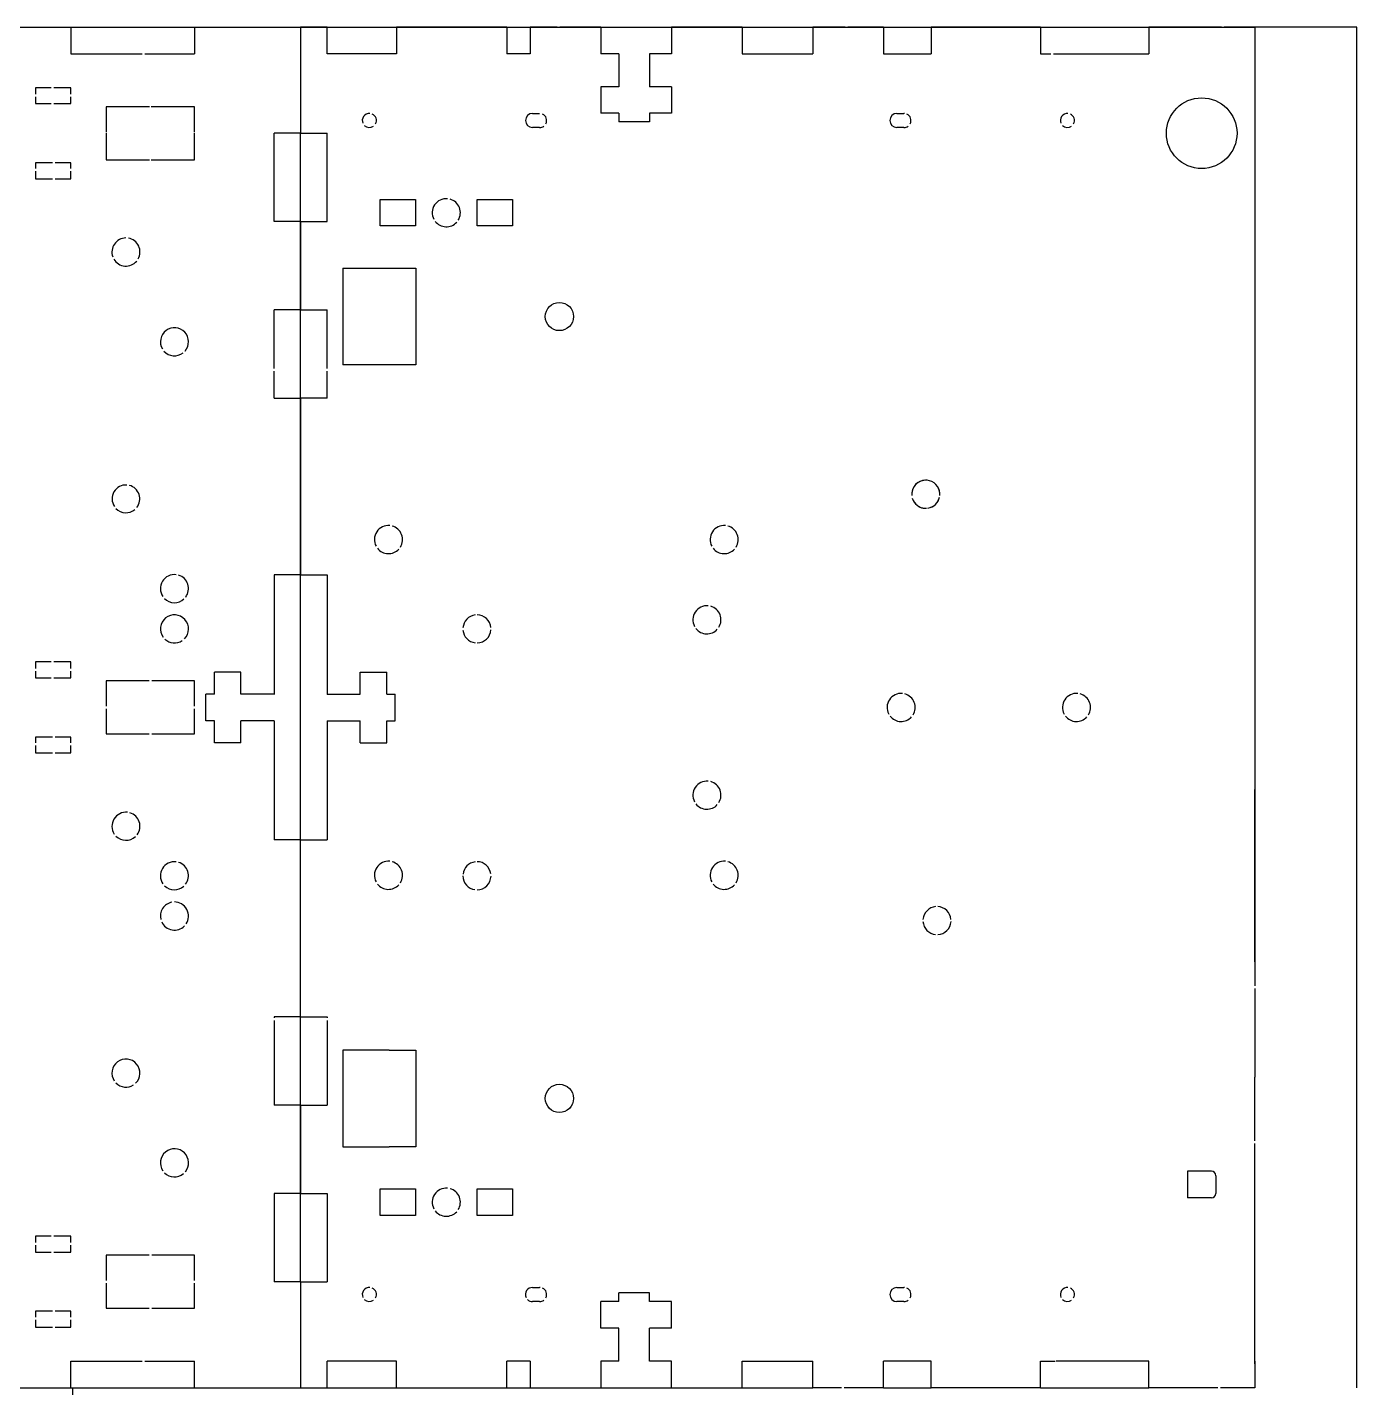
# Model space of a CAD drawing. Header units: centimetres. Extents: x 2205.7 to 2236.7, y 1451.5 to 1478.8.
# Drawn here: x 2221.62 to 2236.67, y 1463.39 to 1478.79 of the extents above; entities that cross this region are included whole.
import ezdxf

# ---------------------------------------------------------------- set-up
doc = ezdxf.new("R2010")
doc.units = ezdxf.units.CM

msp = doc.modelspace()

# ---------------------------------------------------------------- linework, layer by layer
at = {"color": 7, "linetype": 'Continuous', "lineweight": 25}
for p, q in [((2221.316, 1478.786), (2222.116, 1478.786)), ((2222.116, 1478.786), (2222.116, 1478.486)), ((2223.516, 1478.786), (2223.516, 1478.486)), ((2223.516, 1478.786), (2224.716, 1478.786)), ((2224.716, 1478.786), (2224.716, 1477.586)), ((2225.016, 1478.786), (2224.716, 1478.786)), ((2225.016, 1478.486), (2225.016, 1478.786)), ((2227.62, 1478.786), (2227.316, 1478.786)), ((2227.316, 1478.786), (2227.316, 1478.486)), ((2228.116, 1478.786), (2227.65, 1478.786)), ((2228.116, 1478.786), (2228.116, 1478.486)), ((2229.716, 1478.786), (2228.916, 1478.786)), ((2228.916, 1478.786), (2228.916, 1478.486)), ((2229.716, 1478.786), (2229.716, 1478.486)), ((2230.882, 1478.786), (2230.516, 1478.786)), ((2230.516, 1478.786), (2230.516, 1478.486)), ((2231.316, 1478.786), (2230.912, 1478.786)), ((2231.316, 1478.786), (2231.316, 1478.486)), ((2235.14, 1478.786), (2234.316, 1478.786)), ((2234.316, 1478.786), (2234.316, 1478.486)), ((2235.516, 1478.786), (2235.17, 1478.786)), ((2235.516, 1478.786), (2235.516, 1467.935)), ((2222.116, 1478.486), (2222.922, 1478.486)), ((2222.952, 1478.486), (2223.516, 1478.486)), ((2225.802, 1478.486), (2225.016, 1478.486)), ((2227.316, 1478.486), (2227.05, 1478.486)), ((2228.317, 1478.486), (2228.116, 1478.486)), ((2228.317, 1478.486), (2228.317, 1478.111)), ((2228.916, 1478.486), (2228.667, 1478.486)), ((2228.667, 1478.486), (2228.667, 1478.111)), ((2229.716, 1478.486), (2230.516, 1478.486)), ((2231.316, 1478.486), (2231.855, 1478.486)), ((2233.239, 1478.486), (2234.316, 1478.486)), ((2228.116, 1478.111), (2228.116, 1477.811)), ((2228.317, 1478.111), (2228.116, 1478.111)), ((2228.916, 1478.111), (2228.667, 1478.111)), ((2228.916, 1478.111), (2228.916, 1477.811)), ((2228.317, 1477.811), (2228.116, 1477.811)), ((2228.317, 1477.811), (2228.317, 1477.713)), ((2228.667, 1477.713), (2228.317, 1477.713)), ((2228.916, 1477.811), (2228.667, 1477.811)), ((2228.667, 1477.811), (2228.667, 1477.713)), ((2224.716, 1477.586), (2224.416, 1477.586)), ((2224.416, 1476.586), (2224.416, 1477.586)), ((2224.716, 1477.586), (2225.016, 1477.586)), ((2225.016, 1476.586), (2225.016, 1477.586)), ((2224.716, 1476.586), (2224.416, 1476.586)), ((2224.716, 1476.586), (2224.716, 1475.586)), ((2224.716, 1476.586), (2225.016, 1476.586)), ((2224.716, 1475.586), (2224.416, 1475.586)), ((2224.416, 1474.921), (2224.416, 1475.586)), ((2224.716, 1475.586), (2225.016, 1475.586)), ((2225.016, 1474.921), (2225.016, 1475.586)), ((2224.416, 1474.586), (2224.416, 1474.891)), ((2225.016, 1474.586), (2225.016, 1474.891)), ((2224.716, 1472.586), (2224.416, 1472.586)), ((2224.716, 1472.586), (2225.016, 1472.586)), ((2224.416, 1471.586), (2224.416, 1471.233)), ((2225.016, 1471.586), (2225.016, 1471.233)), ((2224.416, 1471.236), (2224.041, 1471.236)), ((2225.016, 1471.236), (2225.391, 1471.236)), ((2224.416, 1470.936), (2224.041, 1470.936)), ((2224.416, 1470.936), (2224.416, 1470.586)), ((2225.016, 1470.936), (2225.016, 1470.586)), ((2225.016, 1470.936), (2225.391, 1470.936)), ((2224.716, 1469.586), (2224.416, 1469.586)), ((2224.716, 1469.586), (2225.016, 1469.586)), ((2224.416, 1467.586), (2224.416, 1467.574)), ((2224.416, 1467.544), (2224.416, 1466.586)), ((2225.016, 1467.586), (2225.016, 1467.574)), ((2225.016, 1467.544), (2225.016, 1466.586)), ((2224.716, 1466.586), (2224.416, 1466.586)), ((2224.716, 1466.586), (2224.716, 1465.586)), ((2224.716, 1466.586), (2225.016, 1466.586)), ((2224.716, 1465.586), (2224.416, 1465.586)), ((2224.416, 1465.586), (2224.416, 1464.586)), ((2224.716, 1465.586), (2225.016, 1465.586)), ((2225.016, 1465.586), (2225.016, 1464.586)), ((2235.516, 1464.46), (2235.516, 1465.276)), ((2235.516, 1464.43), (2235.516, 1465.246)), ((2224.716, 1464.586), (2224.416, 1464.586)), ((2224.716, 1464.586), (2224.716, 1463.386)), ((2224.716, 1464.586), (2225.016, 1464.586)), ((2228.317, 1464.361), (2228.317, 1464.459)), ((2228.667, 1464.459), (2228.317, 1464.459)), ((2228.667, 1464.361), (2228.667, 1464.459)), ((2235.516, 1463.915), (2235.516, 1464.43)), ((2228.116, 1464.061), (2228.116, 1464.361)), ((2228.317, 1464.361), (2228.116, 1464.361)), ((2228.916, 1464.361), (2228.667, 1464.361)), ((2228.916, 1464.061), (2228.916, 1464.361)), ((2235.516, 1463.885), (2235.516, 1464.4)), ((2228.317, 1464.061), (2228.116, 1464.061)), ((2228.317, 1463.686), (2228.317, 1464.061)), ((2228.667, 1463.686), (2228.667, 1464.061)), ((2228.916, 1464.061), (2228.667, 1464.061)), ((2235.516, 1463.686), (2235.516, 1463.885)), ((2235.516, 1463.656), (2235.516, 1463.855)), ((2222.116, 1463.686), (2222.922, 1463.686)), ((2222.116, 1463.386), (2222.116, 1463.686)), ((2222.952, 1463.686), (2223.516, 1463.686)), ((2223.516, 1463.386), (2223.516, 1463.686)), ((2225.016, 1463.386), (2225.016, 1463.686)), ((2225.802, 1463.686), (2225.016, 1463.686)), ((2227.316, 1463.686), (2227.05, 1463.686)), ((2228.317, 1463.686), (2228.116, 1463.686)), ((2228.916, 1463.686), (2228.667, 1463.686)), ((2228.916, 1463.386), (2228.916, 1463.686)), ((2229.716, 1463.386), (2229.716, 1463.686)), ((2229.716, 1463.686), (2230.516, 1463.686)), ((2230.516, 1463.386), (2230.516, 1463.686)), ((2231.316, 1463.386), (2231.316, 1463.686)), ((2235.516, 1463.686), (2235.516, 1463.386)), ((2222.135, 1463.386), (2222.135, 1462.186)), ((2223.516, 1463.386), (2224.716, 1463.386)), ((2230.841, 1463.386), (2230.516, 1463.386)), ((2231.316, 1463.386), (2230.871, 1463.386)), ((2235.1, 1463.386), (2234.756, 1463.386)), ((2235.516, 1463.386), (2235.13, 1463.386))]:
    msp.add_line(p, q, dxfattribs=at)
for p, q in [((2227.05, 1478.786), (2225.802, 1478.786)), ((2225.802, 1478.786), (2225.802, 1478.486)), ((2227.05, 1478.786), (2227.05, 1478.486)), ((2233.091, 1478.786), (2231.855, 1478.786)), ((2231.855, 1478.786), (2231.855, 1478.486)), ((2233.091, 1478.786), (2233.091, 1478.486)), ((2236.672, 1478.786), (2235.516, 1478.786)), ((2236.672, 1463.385), (2236.672, 1478.786)), ((2233.091, 1478.486), (2233.209, 1478.486)), ((2224.716, 1476.586), (2224.716, 1477.586)), ((2224.716, 1475.586), (2224.716, 1476.586)), ((2224.716, 1474.586), (2224.716, 1475.586)), ((2224.416, 1474.586), (2224.716, 1474.586)), ((2224.716, 1474.586), (2224.716, 1472.586)), ((2225.016, 1474.586), (2224.716, 1474.586)), ((2224.716, 1472.586), (2224.716, 1474.586)), ((2224.416, 1472.586), (2224.416, 1471.236)), ((2224.716, 1469.586), (2224.716, 1472.586)), ((2225.016, 1472.586), (2225.016, 1471.236)), ((2224.416, 1470.936), (2224.416, 1469.586)), ((2225.016, 1470.936), (2225.016, 1469.586)), ((2235.516, 1468.205), (2235.516, 1470.156)), ((2224.716, 1467.586), (2224.716, 1469.586)), ((2224.716, 1467.586), (2224.716, 1469.586)), ((2224.716, 1467.586), (2224.416, 1467.586)), ((2224.716, 1467.586), (2225.016, 1467.586)), ((2224.716, 1466.586), (2224.716, 1467.586)), ((2224.716, 1465.586), (2224.716, 1466.586)), ((2224.716, 1464.586), (2224.716, 1465.586)), ((2225.802, 1463.386), (2225.802, 1463.686)), ((2227.05, 1463.386), (2227.05, 1463.686)), ((2227.316, 1463.686), (2227.316, 1463.386)), ((2228.116, 1463.686), (2228.116, 1463.386)), ((2231.855, 1463.686), (2231.316, 1463.686)), ((2231.855, 1463.386), (2231.855, 1463.686)), ((2233.091, 1463.386), (2233.091, 1463.686)), ((2233.091, 1463.686), (2233.209, 1463.686)), ((2233.209, 1463.686), (2233.259, 1463.686)), ((2234.316, 1463.686), (2233.269, 1463.686)), ((2234.316, 1463.386), (2234.316, 1463.686)), ((2213.916, 1463.386), (2223.516, 1463.386)), ((2221.622, 1463.386), (2222.135, 1463.386)), ((2222.135, 1463.386), (2228.635, 1463.385)), ((2224.716, 1463.386), (2230.516, 1463.386)), ((2231.316, 1463.386), (2231.855, 1463.386)), ((2233.091, 1463.386), (2231.855, 1463.386)), ((2233.091, 1463.386), (2234.316, 1463.386)), ((2234.756, 1463.386), (2234.316, 1463.386))]:
    msp.add_line(p, q)
at = {"color": 1, "linetype": 'Continuous', "lineweight": 25}
for p, q in [((2221.892, 1478.101), (2221.716, 1478.101)), ((2221.716, 1478.101), (2221.716, 1478.028)), ((2221.716, 1477.998), (2221.716, 1477.921)), ((2222.116, 1478.101), (2221.922, 1478.101)), ((2222.116, 1478.028), (2222.116, 1478.101)), ((2222.116, 1477.921), (2222.116, 1477.998)), ((2221.716, 1477.921), (2221.892, 1477.921)), ((2221.922, 1477.921), (2222.116, 1477.921)), ((2223.007, 1477.886), (2222.516, 1477.886)), ((2222.516, 1477.886), (2222.516, 1477.597)), ((2223.516, 1477.886), (2223.026, 1477.886)), ((2223.516, 1477.597), (2223.516, 1477.886)), ((2222.516, 1477.586), (2222.516, 1477.286)), ((2223.516, 1477.286), (2223.516, 1477.586)), ((2221.716, 1477.251), (2221.716, 1477.185)), ((2221.908, 1477.251), (2221.716, 1477.251)), ((2222.116, 1477.251), (2221.938, 1477.251)), ((2222.116, 1477.185), (2222.116, 1477.251)), ((2222.516, 1477.286), (2223.007, 1477.286)), ((2223.026, 1477.286), (2223.516, 1477.286)), ((2221.716, 1477.155), (2221.716, 1477.071)), ((2221.716, 1477.071), (2221.908, 1477.071)), ((2221.938, 1477.071), (2222.116, 1477.071)), ((2222.116, 1477.071), (2222.116, 1477.155)), ((2225.616, 1476.536), (2225.616, 1476.836)), ((2225.616, 1476.836), (2226.016, 1476.836)), ((2226.016, 1476.836), (2226.016, 1476.536)), ((2226.716, 1476.536), (2226.716, 1476.836)), ((2226.716, 1476.836), (2227.116, 1476.836)), ((2227.116, 1476.836), (2227.116, 1476.536)), ((2226.016, 1476.536), (2225.616, 1476.536)), ((2227.116, 1476.536), (2226.716, 1476.536)), ((2225.196, 1476.059), (2225.721, 1476.059)), ((2225.721, 1474.965), (2225.196, 1474.965)), ((2221.716, 1471.601), (2221.716, 1471.528)), ((2221.892, 1471.601), (2221.716, 1471.601)), ((2222.116, 1471.601), (2221.922, 1471.601)), ((2222.116, 1471.528), (2222.116, 1471.601)), ((2221.716, 1471.498), (2221.716, 1471.421)), ((2221.716, 1471.421), (2221.892, 1471.421)), ((2221.922, 1471.421), (2222.116, 1471.421)), ((2222.116, 1471.421), (2222.116, 1471.498)), ((2222.516, 1471.386), (2222.516, 1471.101)), ((2223.001, 1471.386), (2222.516, 1471.386)), ((2223.516, 1471.386), (2223.031, 1471.386)), ((2223.516, 1471.101), (2223.516, 1471.386)), ((2224.041, 1471.486), (2223.741, 1471.486)), ((2223.741, 1471.236), (2223.741, 1471.486)), ((2224.041, 1471.236), (2224.041, 1471.486)), ((2225.391, 1471.236), (2225.391, 1471.486)), ((2225.391, 1471.486), (2225.691, 1471.486)), ((2225.691, 1471.236), (2225.691, 1471.486)), ((2223.741, 1471.236), (2223.643, 1471.236)), ((2223.643, 1470.936), (2223.643, 1471.236)), ((2225.691, 1471.236), (2225.789, 1471.236)), ((2225.789, 1470.936), (2225.789, 1471.236)), ((2222.516, 1471.071), (2222.516, 1470.786)), ((2223.516, 1470.786), (2223.516, 1471.071)), ((2223.741, 1470.936), (2223.643, 1470.936)), ((2223.741, 1470.686), (2223.741, 1470.936)), ((2224.041, 1470.686), (2224.041, 1470.936)), ((2225.391, 1470.686), (2225.391, 1470.936)), ((2225.691, 1470.936), (2225.789, 1470.936)), ((2225.691, 1470.686), (2225.691, 1470.936)), ((2221.908, 1470.751), (2221.716, 1470.751)), ((2221.716, 1470.751), (2221.716, 1470.685)), ((2222.116, 1470.751), (2221.938, 1470.751)), ((2222.116, 1470.685), (2222.116, 1470.751)), ((2222.516, 1470.786), (2223.001, 1470.786)), ((2223.031, 1470.786), (2223.516, 1470.786)), ((2221.716, 1470.655), (2221.716, 1470.571)), ((2222.116, 1470.571), (2222.116, 1470.655)), ((2224.041, 1470.686), (2223.741, 1470.686)), ((2225.391, 1470.686), (2225.691, 1470.686)), ((2221.716, 1470.571), (2221.908, 1470.571)), ((2221.938, 1470.571), (2222.116, 1470.571)), ((2225.721, 1467.206), (2225.196, 1467.206)), ((2235.516, 1466.179), (2235.516, 1466.902)), ((2235.516, 1465.276), (2235.516, 1466.149)), ((2225.196, 1466.112), (2225.721, 1466.112)), ((2234.756, 1465.836), (2234.756, 1465.536)), ((2235.026, 1465.836), (2234.756, 1465.836)), ((2235.076, 1465.786), (2235.076, 1465.586)), ((2225.616, 1465.636), (2226.016, 1465.636)), ((2225.616, 1465.336), (2225.616, 1465.636)), ((2226.016, 1465.636), (2226.016, 1465.336)), ((2226.716, 1465.336), (2226.716, 1465.636)), ((2226.716, 1465.636), (2227.116, 1465.636)), ((2227.116, 1465.636), (2227.116, 1465.336)), ((2235.026, 1465.536), (2234.756, 1465.536)), ((2226.016, 1465.336), (2225.616, 1465.336)), ((2227.116, 1465.336), (2226.716, 1465.336)), ((2221.892, 1465.101), (2221.716, 1465.101)), ((2221.716, 1465.101), (2221.716, 1465.028)), ((2222.116, 1465.101), (2221.922, 1465.101)), ((2222.116, 1465.028), (2222.116, 1465.101)), ((2221.716, 1464.998), (2221.716, 1464.921)), ((2221.716, 1464.921), (2221.892, 1464.921)), ((2221.922, 1464.921), (2222.116, 1464.921)), ((2222.116, 1464.921), (2222.116, 1464.998)), ((2222.516, 1464.886), (2222.516, 1464.601)), ((2223.001, 1464.886), (2222.516, 1464.886)), ((2223.516, 1464.886), (2223.031, 1464.886)), ((2223.516, 1464.601), (2223.516, 1464.886)), ((2222.516, 1464.571), (2222.516, 1464.286)), ((2223.516, 1464.286), (2223.516, 1464.571)), ((2222.516, 1464.286), (2223.001, 1464.286)), ((2223.031, 1464.286), (2223.516, 1464.286)), ((2221.716, 1464.251), (2221.716, 1464.185)), ((2221.908, 1464.251), (2221.716, 1464.251)), ((2221.716, 1464.155), (2221.716, 1464.071)), ((2222.116, 1464.251), (2221.938, 1464.251)), ((2222.116, 1464.185), (2222.116, 1464.251)), ((2222.116, 1464.071), (2222.116, 1464.155)), ((2221.716, 1464.071), (2221.908, 1464.071)), ((2221.938, 1464.071), (2222.116, 1464.071))]:
    msp.add_line(p, q, dxfattribs=at)
at = {"color": 1}
for p, q in [((2227.342, 1477.81), (2227.422, 1477.81)), ((2231.466, 1477.81), (2231.546, 1477.81)), ((2227.422, 1477.65), (2227.342, 1477.65)), ((2231.546, 1477.65), (2231.466, 1477.65)), ((2225.196, 1476.059), (2225.196, 1474.965)), ((2225.721, 1476.059), (2226.021, 1476.059)), ((2226.021, 1476.059), (2226.021, 1474.965)), ((2226.021, 1474.965), (2225.721, 1474.965)), ((2235.516, 1467.905), (2235.516, 1466.902)), ((2225.196, 1467.206), (2225.196, 1466.112)), ((2225.721, 1467.206), (2226.021, 1467.206)), ((2226.021, 1467.206), (2226.021, 1466.112)), ((2226.021, 1466.112), (2225.721, 1466.112)), ((2227.342, 1464.521), (2227.422, 1464.521)), ((2231.466, 1464.521), (2231.546, 1464.521)), ((2227.422, 1464.361), (2227.342, 1464.361)), ((2231.546, 1464.361), (2231.466, 1464.361))]:
    msp.add_line(p, q, dxfattribs=at)
at = {"color": 1, "linetype": 'Continuous'}
msp.add_line((2222.779, 1473.601), (2222.779, 1473.599), dxfattribs=at)
msp.add_lwpolyline([(2205.666, 1463.386), (2205.666, 1478.786), (2235.516, 1478.786)])
at = {"color": 1, "linetype": 'Continuous', "lineweight": 25}
for centre, radius in [((2234.916, 1477.586), 0.4), ((2227.646, 1475.511), 0.16), ((2227.646, 1466.661), 0.16)]:
    msp.add_circle(centre, radius, dxfattribs=at)
at = {"color": 1}
for centre, start, end in [((2225.495, 1477.73), 85.9975, 203.7607), ((2225.495, 1477.73), 224.6492, 306.8663), ((2225.495, 1477.73), 332.4778, 65.1206), ((2227.342, 1477.73), 90, 270), ((2227.422, 1477.73), 332.4778, 65.1206), ((2231.466, 1477.73), 90, 270), ((2231.546, 1477.73), 85.9975, 90), ((2231.546, 1477.73), 332.4778, 65.1206), ((2231.546, 1477.73), 332.4778, 65.1206), ((2233.396, 1477.73), 85.9975, 203.7607), ((2233.396, 1477.73), 224.6492, 306.8663), ((2233.396, 1477.73), 332.4778, 65.1206), ((2227.422, 1477.73), 270, 306.8663), ((2231.546, 1477.73), 270, 306.8663), ((2225.495, 1464.441), 85.9975, 203.7607), ((2225.495, 1464.441), 332.4778, 65.1206), ((2227.342, 1464.441), 90, 203.7607), ((2227.422, 1464.441), 85.9975, 90), ((2227.422, 1464.441), 332.4778, 65.1206), ((2231.466, 1464.441), 90, 270), ((2231.546, 1464.441), 85.9975, 90), ((2231.546, 1464.441), 332.4778, 65.1206), ((2231.546, 1464.441), 332.4778, 65.1206), ((2233.396, 1464.441), 85.9975, 203.7607), ((2233.396, 1464.441), 332.4778, 65.1206), ((2225.495, 1464.441), 224.6492, 306.8663), ((2227.342, 1464.441), 224.6492, 270), ((2227.422, 1464.441), 270, 306.8663), ((2231.546, 1464.441), 270, 306.8663), ((2233.396, 1464.441), 224.6492, 306.8663)]:
    msp.add_arc(centre, 0.08, start, end, dxfattribs=at)
at = {"color": 1, "linetype": 'Continuous', "lineweight": 25}
for centre, radius, start, end in [((2226.366, 1476.686), 0.159, 84.9224, 207.7883), ((2226.366, 1476.686), 0.159, 328.0722, 74.311), ((2226.366, 1476.686), 0.159, 218.2399, 317.5522), ((2222.74, 1476.241), 0.159, 90.4044, 199.9299), ((2222.74, 1476.241), 0.159, 330.4044, 79.9299), ((2222.74, 1476.241), 0.159, 210.4044, 319.9299), ((2223.289, 1475.225), 0.159, 318.9094, 210.8549), ((2223.289, 1475.225), 0.159, 221.3517, 308.0207), ((2222.74, 1473.447), 0.157, 86.381, 213.1325), ((2222.74, 1473.447), 0.157, 321.1672, 75.7298), ((2231.793, 1473.499), 0.159, 94.0521, 178.126), ((2231.793, 1473.499), 0.159, 84.9224, 185.6871), ((2231.793, 1473.499), 0.159, 1.8077, 85.0656), ((2231.793, 1473.499), 0.159, 354.3129, 74.311), ((2231.793, 1473.499), 0.159, 196.7094, 266.3169), ((2231.793, 1473.499), 0.159, 196.7094, 207.7883), ((2231.793, 1473.499), 0.159, 218.2399, 273.4355), ((2231.793, 1473.499), 0.159, 279.0049, 348.7476), ((2231.793, 1473.499), 0.159, 279.0049, 317.5522), ((2231.793, 1473.499), 0.159, 328.0722, 348.7476), ((2222.74, 1473.447), 0.157, 223.7696, 310.3103), ((2225.711, 1472.986), 0.159, 84.9224, 207.7883), ((2225.711, 1472.986), 0.159, 328.0722, 74.311), ((2229.511, 1472.986), 0.159, 84.9224, 207.7883), ((2229.511, 1472.986), 0.159, 328.0722, 74.311), ((2225.711, 1472.986), 0.159, 218.2399, 317.5522), ((2229.511, 1472.986), 0.159, 218.2399, 317.5522), ((2223.289, 1472.431), 0.159, 83.2615, 214.1662), ((2223.289, 1472.431), 0.159, 323.3359, 72.5875), ((2223.289, 1472.431), 0.159, 224.7476, 312.665), ((2223.289, 1471.975), 0.159, 314.7543, 216.0329), ((2226.713, 1471.975), 0.159, 97.4306, 175.3265), ((2226.713, 1471.975), 0.159, 5.1488, 88.9067), ((2229.316, 1472.078), 0.159, 84.9224, 207.7883), ((2229.316, 1472.078), 0.159, 328.0722, 74.311), ((2229.316, 1472.078), 0.159, 218.2399, 317.5522), ((2223.289, 1471.975), 0.159, 226.679, 303.5851), ((2226.713, 1471.975), 0.159, 184.7973, 262.4758), ((2226.713, 1471.975), 0.159, 271.1869, 356.092), ((2231.514, 1471.086), 0.159, 84.9224, 207.7883), ((2231.514, 1471.086), 0.159, 328.0722, 74.311), ((2233.499, 1471.086), 0.159, 84.9224, 207.7883), ((2233.499, 1471.086), 0.159, 328.0722, 74.311), ((2231.514, 1471.086), 0.159, 218.2399, 317.5522), ((2233.499, 1471.086), 0.159, 218.2399, 317.5522), ((2229.316, 1470.093), 0.159, 84.9224, 207.7883), ((2229.316, 1470.093), 0.159, 328.0722, 74.311), ((2229.316, 1470.093), 0.159, 218.2399, 317.5522), ((2222.74, 1469.741), 0.159, 84.0527, 213.5428), ((2222.74, 1469.741), 0.159, 323.1704, 73.4098), ((2222.74, 1469.741), 0.159, 224.1053, 312.4927), ((2223.289, 1469.181), 0.159, 83.2615, 214.9692), ((2223.289, 1469.181), 0.159, 322.5294, 72.5875), ((2225.711, 1469.186), 0.159, 84.9224, 207.7883), ((2225.711, 1469.186), 0.159, 328.0722, 74.311), ((2226.713, 1469.181), 0.159, 97.9562, 172.9526), ((2226.713, 1469.181), 0.159, 7.6296, 89.7988), ((2229.511, 1469.186), 0.159, 84.9224, 207.7883), ((2229.511, 1469.186), 0.159, 328.0722, 74.311), ((2223.289, 1469.181), 0.159, 225.5768, 311.8246), ((2225.711, 1469.186), 0.159, 218.2399, 317.5522), ((2226.713, 1469.181), 0.159, 180.9519, 261.5837), ((2226.713, 1469.181), 0.159, 270.6613, 358.4659), ((2229.511, 1469.186), 0.159, 218.2399, 317.5522), ((2223.289, 1468.725), 0.159, 100.8297, 194.1157), ((2223.289, 1468.725), 0.159, 325.7027, 90.3427), ((2231.92, 1468.673), 0.159, 95.5265, 175.0312), ((2231.92, 1468.673), 0.159, 5.1603, 87.0257), ((2223.289, 1468.725), 0.159, 204.7337, 315.1172), ((2231.92, 1468.673), 0.159, 183.4211, 264.3569), ((2231.92, 1468.673), 0.159, 273.091, 356.3874), ((2222.74, 1466.947), 0.159, 313.5845, 214.0161), ((2222.74, 1466.947), 0.159, 224.5928, 302.3214), ((2223.289, 1465.931), 0.159, 320.7698, 213.7644), ((2223.289, 1465.931), 0.159, 224.3334, 309.9822), ((2235.026, 1465.786), 0.05, 0, 90), ((2226.366, 1465.486), 0.159, 84.9224, 207.7883), ((2226.366, 1465.486), 0.159, 328.0722, 74.311), ((2235.026, 1465.586), 0.05, 270, 0), ((2226.366, 1465.486), 0.159, 218.2399, 317.5522)]:
    msp.add_arc(centre, radius, start, end, dxfattribs=at)

doc.saveas('drawing.dxf')
